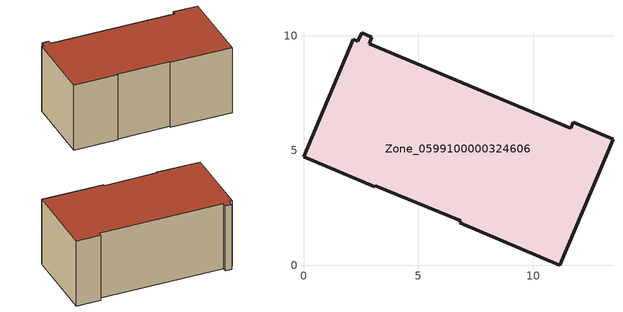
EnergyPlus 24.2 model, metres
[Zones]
Zone_0599100000324606
 floor ground (C_G): 2.37,9.75 2.54,10.13 2.98,9.93 2.87,9.65 11.63,5.96 11.75,6.23 13.48,5.5 11.17,0 6.81,1.84 6.85,1.94 3.12,3.46 3.1,3.41 0,4.72 2.17,9.84 z0
 wall outside (C_F): 11.17,0 13.48,5.5 11.75,6.23 11.63,5.96 2.87,9.65 2.98,9.93 2.54,10.13 2.37,9.75 2.17,9.84 0,4.72 3.1,3.41 3.12,3.46 6.85,1.94 6.81,1.84 11.17,0 z0:5.38
 roof outside (C_R): 2.98,9.93 2.54,10.13 2.37,9.75 2.17,9.84 0,4.72 3.1,3.41 3.12,3.46 6.85,1.94 6.81,1.84 11.17,0 13.48,5.5 11.75,6.23 11.63,5.96 2.87,9.65 z5.38
[BUILDING]
Pand.0599100000324606: North Axis=0; Terrain=City; Loads Convergence Tolerance Value=0.04; Temperature Convergence Tolerance Value=0.4; Solar Distribution=FullExterior; Maximum Number of Warmup Days=25; Minimum Number of Warmup Days=1
[Site:Location]
Rotterdam.The.Hague.AP_ZH_NLD Design_Conditions: Latitude=51.96; Longitude=4.45; Time Zone=1; Elevation=-4.5
[SITE:GROUNDTEMPERATURE:BUILDINGSURFACE]
18, 18, 18, 18, 18, 18, 18, 18, 18, 18, 18, 18
[MATERIAL] Thermal Absorptance=0.9; Solar Absorptance=0.7; Visible Absorptance=0.7
Name | Roughness | Thickness | Conductivity | Density | Specific Heat
G.TC.1975-1991 | MediumSmooth | 0.15 | 0.288461 | 540 | 1210
F.TC.1975-1991 | Rough | 0.3 | 0.230769 | 1920 | 840
R.TC.1975-1991 | MediumRough | 0.2 | 0.153846 | 1500 | 1000
[CONSTRUCTION]
C_G: G.TC.1975-1991
C_F: F.TC.1975-1991
C_R: R.TC.1975-1991
[ZONE]
Zone_0599100000324606: Type=1; Multiplier=1; Ceiling Height=Autocalculate; Volume=Autocalculate; Floor Area=autocalculate; Part of Total Floor Area=Yes
[ZONEINFILTRATION:DESIGNFLOWRATE]
Infil_Zone_0599100000324606: Zone or ZoneList or Space or SpaceList=Zone_0599100000324606; Schedule=AlwaysOn; Design Flow Rate Calculation Method=Flow/Area; Flow Rate per Floor Area=0.003; Constant Term Coefficient=1; Temperature Term Coefficient=0; Velocity Term Coefficient=0; Velocity Squared Term Coefficient=0
[HVACTEMPLATE:ZONE:IDEALLOADSAIRSYSTEM]
Zone_0599100000324606: Maximum Heating Supply Air Temperature=50; Minimum Cooling Supply Air Temperature=13; Maximum Heating Supply Air Humidity Ratio=0.0156; Minimum Cooling Supply Air Humidity Ratio=0.0077; Heating Limit=NoLimit; Cooling Limit=NoLimit; Dehumidification Control Type=ConstantSensibleHeatRatio; Cooling Sensible Heat Ratio=0.7; Dehumidification Setpoint=60; Humidification Control Type=None; Humidification Setpoint=30; Outdoor Air Method=None; Outdoor Air Flow Rate per Person=0.00944; Outdoor Air Flow Rate per Zone Floor Area=0; Outdoor Air Flow Rate per Zone=0; Demand Controlled Ventilation Type=None; Outdoor Air Economizer Type=NoEconomizer; Heat Recovery Type=None; Sensible Heat Recovery Effectiveness=0.7; Latent Heat Recovery Effectiveness=0.65
[ZONECONTROL:THERMOSTAT]
ThermostatControl_Zone_0599100000324606: Zone or ZoneList=Zone_0599100000324606; Control Type Schedule=DualSetpointControlType; Control 1=Thermostat_Zone_0599100000324606; Temperature Difference Between Cutout And Setpoint=0
[THERMOSTATSETPOINT:DUALSETPOINT]
Thermostat_Zone_0599100000324606: Heating Setpoint Temperature Schedule=HeatingSetpoint_Zone_0599100000324606; Cooling Setpoint Temperature Schedule=CoolingSetpoint_Zone_0599100000324606
[SCHEDULE:COMPACT]
HeatingSetpoint_Zone_0599100000324606: Through: 12/31, For: AllDays, Until: 24:00, 21
CoolingSetpoint_Zone_0599100000324606: Through: 12/31, For: AllDays, Until: 24:00, 24
DualSetpointControlType: Through: 12/31, For: AllDays, Until: 24:00, 4
AlwaysOn: Through: 12/31, For: AllDays, Until: 24:00, 1
